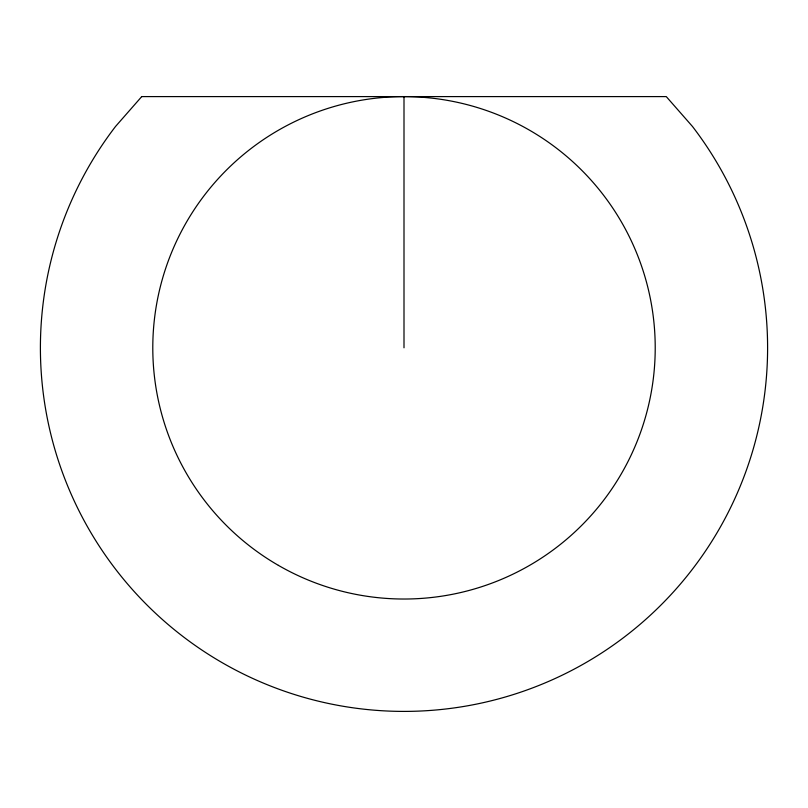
<?xml version="1.0" encoding="UTF-8"?>
<svg xmlns="http://www.w3.org/2000/svg" width="808" height="808" viewBox="0 0 808 808"><rect width="100%" height="100%" fill="white"/><g stroke="black" fill="none" stroke-linecap="round" stroke-linejoin="round"><path stroke-width="1.21" d="M404 96.596L404 347.804M141.733 96.596L115.534 126.462A363.6 363.6 0 0 0 158.358 615.878A363.6 363.6 0 0 0 649.642 615.878A363.6 363.6 0 0 0 692.466 126.462L666.267 96.596L141.733 96.596M278.396 565.368A251.217 251.217 0 0 0 655.217 347.804A251.217 251.217 0 0 0 278.396 130.25A251.217 251.217 0 0 0 278.396 565.368"/></g></svg>
